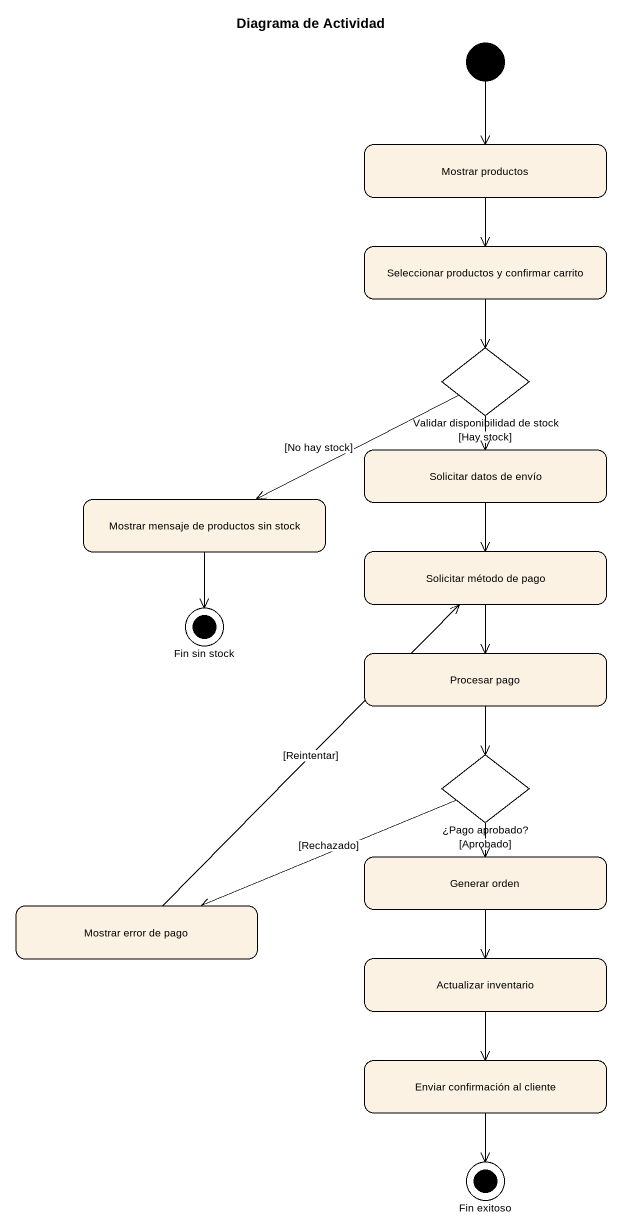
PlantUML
@startuml
title Diagrama de Actividad
hide empty description
state "Mostrar productos" as Mostrar_productos
state "Seleccionar productos y confirmar carrito" as Seleccionar_productos_y
state "Validar disponibilidad de stock" as Validar_disponibilidad_de <<choice>>
state "Solicitar datos de envío" as Solicitar_datos_de_envío
state "Mostrar mensaje de productos sin stock" as Mostrar_mensaje_de
state "Solicitar método de pago" as Solicitar_método_de_pago
state "Fin sin stock" as Fin_sin_stock <<end>>
state "Procesar pago" as Procesar_pago
state "¿Pago aprobado?" as Pago_aprobado <<choice>>
state "Generar orden" as Generar_orden
state "Mostrar error de pago" as Mostrar_error_de_pago
state "Actualizar inventario" as Actualizar_inventario
state "Enviar confirmación al cliente" as Enviar_confirmación_al
state "Fin exitoso" as Fin_exitoso <<end>>
[*] --> Mostrar_productos
Mostrar_productos --> Seleccionar_productos_y
Seleccionar_productos_y --> Validar_disponibilidad_de
Validar_disponibilidad_de --> Solicitar_datos_de_envío : [Hay stock]
Validar_disponibilidad_de -left-> Mostrar_mensaje_de : [No hay stock]
Solicitar_datos_de_envío --> Solicitar_método_de_pago
Mostrar_mensaje_de --> Fin_sin_stock
Solicitar_método_de_pago --> Procesar_pago
Procesar_pago --> Pago_aprobado
Pago_aprobado --> Generar_orden : [Aprobado]
Pago_aprobado -left-> Mostrar_error_de_pago : [Rechazado]
Generar_orden --> Actualizar_inventario
Mostrar_error_de_pago -up-> Solicitar_método_de_pago : [Reintentar]
Actualizar_inventario --> Enviar_confirmación_al
Enviar_confirmación_al --> Fin_exitoso
@enduml
